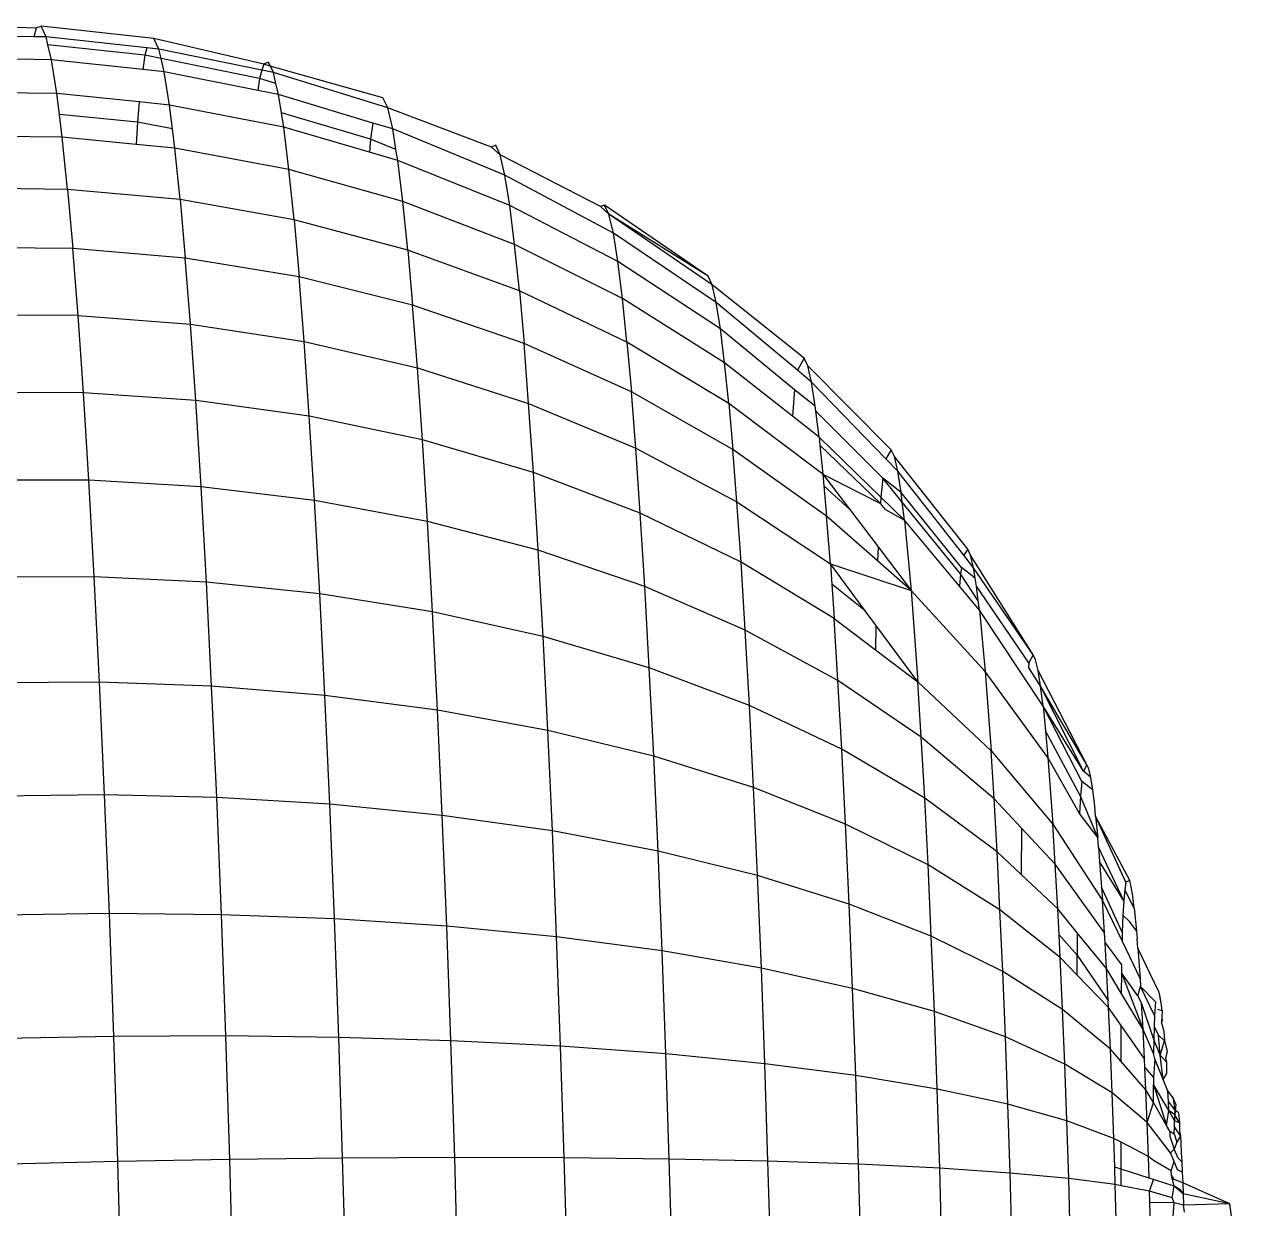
# Model space of a CAD drawing. Header units: millimetres. Extents: x 153 to 4750, y 92 to 3343.
# Drawn here: x 3676.73 to 3684.18, y 2018.12 to 2025.39 of the extents above; entities that cross this region are included whole.
import ezdxf

# ---------------------------------------------------------------- set-up
doc = ezdxf.new("R2010")
doc.units = ezdxf.units.MM

msp = doc.modelspace()

# ---------------------------------------------------------------- linework, layer by layer
for p, q in [((3676.7995, 2025.3622), (3676.1551, 2025.3859)), ((3676.7838, 2025.3095), (3676.1866, 2025.3197)), ((3676.7995, 2025.3622), (3676.7838, 2025.3095)), ((3676.8604, 2025.3082), (3676.7838, 2025.3095)), ((3676.8291, 2025.3741), (3676.7995, 2025.3622)), ((3676.8604, 2025.3082), (3676.8291, 2025.3741)), ((3677.5216, 2025.2984), (3676.8291, 2025.3741)), ((3676.8716, 2025.2601), (3676.8604, 2025.3082)), ((3677.4788, 2025.2413), (3676.8604, 2025.3082)), ((3677.4654, 2025.1963), (3676.8716, 2025.2601)), ((3676.8929, 2025.1685), (3676.8716, 2025.2601)), ((3677.4788, 2025.2413), (3677.4654, 2025.1963)), ((3677.5525, 2025.2333), (3677.4788, 2025.2413)), ((3677.5525, 2025.2333), (3677.5216, 2025.2984)), ((3678.1955, 2025.142), (3677.5216, 2025.2984)), ((3676.8929, 2025.1685), (3676.2192, 2025.1794)), ((3676.9259, 2024.9609), (3676.8929, 2025.1685)), ((3677.4528, 2025.1093), (3676.8929, 2025.1685)), ((3677.4654, 2025.1963), (3677.4528, 2025.1093)), ((3677.5658, 2025.1759), (3677.4654, 2025.1963)), ((3677.5658, 2025.1759), (3677.5525, 2025.2333)), ((3678.1842, 2025.1042), (3677.5525, 2025.2333)), ((3677.5846, 2025.0953), (3677.5658, 2025.1759)), ((3678.1691, 2025.0537), (3677.5658, 2025.1759)), ((3677.5846, 2025.0953), (3677.4528, 2025.1093)), ((3677.6173, 2024.8904), (3677.5846, 2025.0953)), ((3678.1585, 2024.9804), (3677.5846, 2025.0953)), ((3678.1842, 2025.1042), (3678.1691, 2025.0537)), ((3678.1955, 2025.142), (3678.1842, 2025.1042)), ((3678.2543, 2025.0899), (3678.1842, 2025.1042)), ((3678.224, 2025.1535), (3678.1955, 2025.142)), ((3678.2354, 2025.1296), (3678.1955, 2025.142)), ((3678.2543, 2025.0899), (3678.224, 2025.1535)), ((3678.2354, 2025.1296), (3678.224, 2025.1535)), ((3678.9264, 2024.9358), (3678.2354, 2025.1296)), ((3678.9557, 2024.8743), (3678.2543, 2025.0899)), ((3678.2698, 2025.023), (3678.2543, 2025.0899)), ((3678.1691, 2025.0537), (3678.1585, 2024.9804)), ((3678.2698, 2025.023), (3678.1691, 2025.0537)), ((3678.2856, 2024.955), (3678.2698, 2025.023)), ((3676.9259, 2024.9609), (3676.2524, 2024.971)), ((3676.9417, 2024.8335), (3676.9259, 2024.9609)), ((3677.4306, 2024.9095), (3676.9259, 2024.9609)), ((3678.2856, 2024.955), (3678.1585, 2024.9804)), ((3678.3036, 2024.8425), (3678.2856, 2024.955)), ((3678.8648, 2024.7804), (3678.2856, 2024.955)), ((3678.9557, 2024.8743), (3678.9264, 2024.9358)), ((3677.4306, 2024.9095), (3677.4197, 2024.7859)), ((3677.6173, 2024.8904), (3677.4306, 2024.9095)), ((3678.3176, 2024.7546), (3677.6173, 2024.8904)), ((3677.6353, 2024.7451), (3677.6173, 2024.8904)), ((3678.986, 2024.7439), (3678.9557, 2024.8743)), ((3679.5914, 2024.633), (3678.9557, 2024.8743)), ((3677.4197, 2024.7859), (3676.9417, 2024.8335)), ((3676.9591, 2024.6931), (3676.9417, 2024.8335)), ((3678.8503, 2024.6804), (3678.3036, 2024.8425)), ((3678.3176, 2024.7546), (3678.3036, 2024.8425)), ((3677.4197, 2024.7859), (3677.4118, 2024.6491)), ((3677.6353, 2024.7451), (3677.4197, 2024.7859)), ((3677.65, 2024.626), (3677.6353, 2024.7451)), ((3678.3496, 2024.4961), (3678.3176, 2024.7546)), ((3678.8433, 2024.6009), (3678.3176, 2024.7546)), ((3678.8648, 2024.7804), (3678.8503, 2024.6804)), ((3678.986, 2024.7439), (3678.8648, 2024.7804)), ((3679.6747, 2024.4603), (3678.986, 2024.7439)), ((3679.0062, 2024.6174), (3678.986, 2024.7439)), ((3676.9591, 2024.6931), (3676.2858, 2024.7021)), ((3676.992, 2024.3735), (3676.9591, 2024.6931)), ((3677.4118, 2024.6491), (3676.9591, 2024.6931)), ((3677.65, 2024.626), (3677.4118, 2024.6491)), ((3678.8503, 2024.6804), (3678.8433, 2024.6009)), ((3679.0062, 2024.6174), (3678.8503, 2024.6804)), ((3679.6178, 2024.6437), (3679.5914, 2024.633)), ((3679.6457, 2024.5849), (3679.6178, 2024.6437)), ((3677.6824, 2024.3104), (3677.65, 2024.626)), ((3678.3496, 2024.4961), (3677.65, 2024.626)), ((3679.0169, 2024.5501), (3678.8433, 2024.6009)), ((3679.0169, 2024.5501), (3679.0062, 2024.6174)), ((3679.6457, 2024.5849), (3679.5914, 2024.633)), ((3679.6747, 2024.4603), (3679.6457, 2024.5849)), ((3680.2616, 2024.2675), (3679.6457, 2024.5849)), ((3678.3813, 2024.1875), (3678.3496, 2024.4961)), ((3679.0479, 2024.3), (3678.3496, 2024.4961)), ((3679.0479, 2024.3), (3679.0169, 2024.5501)), ((3679.7042, 2024.2752), (3679.0169, 2024.5501)), ((3679.7042, 2024.2752), (3679.6747, 2024.4603)), ((3680.3401, 2024.1048), (3679.6747, 2024.4603)), ((3676.992, 2024.3735), (3676.3187, 2024.3811)), ((3677.6824, 2024.3104), (3676.992, 2024.3735)), ((3676.992, 2024.3735), (3677.0239, 2024.0111)), ((3678.3813, 2024.1875), (3677.6824, 2024.3104)), ((3677.6824, 2024.3104), (3677.714, 2023.9526)), ((3679.0785, 2024.0016), (3679.0479, 2024.3)), ((3679.7338, 2024.0363), (3679.0479, 2024.3)), ((3679.7338, 2024.0363), (3679.7042, 2024.2752)), ((3680.3678, 2023.9303), (3679.7042, 2024.2752)), ((3680.2864, 2024.2776), (3680.2616, 2024.2675)), ((3680.3128, 2024.2222), (3680.2616, 2024.2675)), ((3680.3128, 2024.2222), (3680.2864, 2024.2776)), ((3680.9208, 2023.8404), (3680.2864, 2024.2776)), ((3680.3401, 2024.1048), (3680.3128, 2024.2222)), ((3680.9452, 2023.789), (3680.3128, 2024.2222)), ((3680.9208, 2023.8404), (3680.3128, 2024.2222)), ((3679.0785, 2024.0016), (3678.3813, 2024.1875)), ((3678.3813, 2024.1875), (3678.4121, 2023.8377)), ((3680.3678, 2023.9303), (3680.3401, 2024.1048)), ((3680.9705, 2023.6801), (3680.3401, 2024.1048)), ((3677.0239, 2024.0111), (3676.3508, 2024.0173)), ((3677.0559, 2023.5993), (3677.0239, 2024.0111)), ((3677.714, 2023.9526), (3677.0239, 2024.0111)), ((3679.7631, 2023.7512), (3679.0785, 2024.0016)), ((3679.0785, 2024.0016), (3679.1084, 2023.6633)), ((3679.7631, 2023.7512), (3679.7338, 2024.0363)), ((3680.3958, 2023.7052), (3679.7338, 2024.0363)), ((3677.7456, 2023.5461), (3677.714, 2023.9526)), ((3678.4121, 2023.8377), (3677.714, 2023.9526)), ((3680.3958, 2023.7052), (3680.3678, 2023.9303)), ((3680.9963, 2023.5183), (3680.3678, 2023.9303)), ((3678.443, 2023.4402), (3678.4121, 2023.8377)), ((3679.1084, 2023.6633), (3678.4121, 2023.8377)), ((3680.9452, 2023.789), (3680.9208, 2023.8404)), ((3680.4234, 2023.4366), (3679.7631, 2023.7512)), ((3679.7631, 2023.7512), (3679.7916, 2023.428)), ((3680.9705, 2023.6801), (3680.9452, 2023.789)), ((3681.5097, 2023.3374), (3680.9452, 2023.789)), ((3680.4234, 2023.4366), (3680.3958, 2023.7052)), ((3681.0222, 2023.3095), (3680.3958, 2023.7052)), ((3680.9963, 2023.5183), (3680.9705, 2023.6801)), ((3681.4693, 2023.264), (3680.9705, 2023.6801)), ((3677.0559, 2023.5993), (3676.3829, 2023.6039)), ((3677.0888, 2023.1254), (3677.0559, 2023.5993)), ((3677.0559, 2023.5993), (3677.7456, 2023.5461)), ((3679.1382, 2023.2789), (3679.1084, 2023.6633)), ((3679.7916, 2023.428), (3679.1084, 2023.6633)), ((3677.7456, 2023.5461), (3678.443, 2023.4402)), ((3677.7779, 2023.0782), (3677.7456, 2023.5461)), ((3681.0222, 2023.3095), (3680.9963, 2023.5183)), ((3681.4518, 2023.1432), (3680.9963, 2023.5183)), ((3678.443, 2023.4402), (3679.1382, 2023.2789)), ((3678.4747, 2022.9828), (3678.443, 2023.4402)), ((3679.8201, 2023.0608), (3679.7916, 2023.428)), ((3680.4502, 2023.1321), (3679.7916, 2023.428)), ((3681.0477, 2023.0604), (3680.4234, 2023.4366)), ((3680.4234, 2023.4366), (3680.4502, 2023.1321)), ((3681.0477, 2023.0604), (3681.0222, 2023.3095)), ((3681.4377, 2022.983), (3681.0222, 2023.3095)), ((3681.5097, 2023.3374), (3681.4693, 2023.264)), ((3681.5319, 2023.2906), (3681.5097, 2023.3374)), ((3679.1382, 2023.2789), (3679.8201, 2023.0608)), ((3679.1689, 2022.8365), (3679.1382, 2023.2789)), ((3681.555, 2023.1914), (3681.4693, 2023.264)), ((3681.555, 2023.1914), (3681.5319, 2023.2906)), ((3682.0435, 2022.7762), (3681.5319, 2023.2906)), ((3681.5785, 2023.044), (3681.555, 2023.1914)), ((3682.0107, 2022.7215), (3681.555, 2023.1914)), ((3677.0888, 2023.1254), (3676.4159, 2023.128)), ((3677.122, 2022.5903), (3677.0888, 2023.1254)), ((3677.7779, 2023.0782), (3677.0888, 2023.1254)), ((3677.8107, 2022.5499), (3677.7779, 2023.0782)), ((3678.4747, 2022.9828), (3677.7779, 2023.0782)), ((3680.4771, 2022.786), (3680.4502, 2023.1321)), ((3681.0727, 2022.7778), (3680.4502, 2023.1321)), ((3681.4518, 2023.1432), (3681.4377, 2022.983)), ((3681.5785, 2023.044), (3681.4518, 2023.1432)), ((3679.8201, 2023.0608), (3680.4771, 2022.786)), ((3679.8494, 2022.6381), (3679.8201, 2023.0608)), ((3681.6254, 2022.627), (3681.0477, 2023.0604)), ((3681.0477, 2023.0604), (3681.0727, 2022.7778)), ((3681.5824, 2023.0126), (3681.5785, 2023.044)), ((3681.6021, 2022.8539), (3681.5824, 2023.0126)), ((3681.9919, 2022.6031), (3681.5824, 2023.0126)), ((3678.5067, 2022.4663), (3678.4747, 2022.9828)), ((3679.1689, 2022.8365), (3678.4747, 2022.9828)), ((3681.6021, 2022.8539), (3681.4377, 2022.983)), ((3681.9815, 2022.4854), (3681.6021, 2022.8539)), ((3681.6021, 2022.8539), (3681.6071, 2022.8047)), ((3679.1998, 2022.337), (3679.1689, 2022.8365)), ((3679.8494, 2022.6381), (3679.1689, 2022.8365)), ((3680.4771, 2022.786), (3681.0976, 2022.4569)), ((3680.5047, 2022.3878), (3680.4771, 2022.786)), ((3681.0976, 2022.4569), (3681.0727, 2022.7778)), ((3681.6481, 2022.3697), (3681.0727, 2022.7778)), ((3681.9782, 2022.4477), (3681.6071, 2022.8047)), ((3681.6071, 2022.8047), (3681.6254, 2022.627)), ((3682.0435, 2022.7762), (3682.0107, 2022.7215)), ((3682.0633, 2022.7345), (3682.0435, 2022.7762)), ((3682.0839, 2022.6461), (3682.0107, 2022.7215)), ((3682.0839, 2022.6461), (3682.0633, 2022.7345)), ((3682.5141, 2022.1662), (3682.0633, 2022.7345)), ((3679.879, 2022.1609), (3679.8494, 2022.6381)), ((3680.5047, 2022.3878), (3679.8494, 2022.6381)), ((3681.6254, 2022.627), (3681.9782, 2022.4477)), ((3681.6254, 2022.627), (3681.6318, 2022.5546)), ((3681.6254, 2022.627), (3681.7906, 2022.4092)), ((3682.1048, 2022.5147), (3682.0839, 2022.6461)), ((3682.4889, 2022.13), (3682.0839, 2022.6461)), ((3677.122, 2022.5903), (3676.4492, 2022.5908)), ((3677.1551, 2021.9972), (3677.122, 2022.5903)), ((3677.8107, 2022.5499), (3677.122, 2022.5903)), ((3681.7906, 2022.4092), (3681.6318, 2022.5546)), ((3681.6318, 2022.5546), (3681.6481, 2022.3697)), ((3681.9919, 2022.6031), (3681.9815, 2022.4854)), ((3682.1048, 2022.5147), (3681.9919, 2022.6031)), ((3682.1122, 2022.4551), (3681.9919, 2022.6031)), ((3677.8434, 2021.9643), (3677.8107, 2022.5499)), ((3678.5067, 2022.4663), (3677.8107, 2022.5499)), ((3681.9815, 2022.4854), (3681.9782, 2022.4477)), ((3682.1258, 2022.3452), (3681.9815, 2022.4854)), ((3682.1122, 2022.4551), (3682.1048, 2022.5147)), ((3682.4748, 2022.0543), (3682.1048, 2022.5147)), ((3678.5387, 2021.8937), (3678.5067, 2022.4663)), ((3679.1998, 2022.337), (3678.5067, 2022.4663)), ((3681.0976, 2022.4569), (3681.6708, 2022.0773)), ((3681.1232, 2022.0875), (3681.0976, 2022.4569)), ((3681.7906, 2022.4092), (3681.964, 2022.1808)), ((3682.0094, 2022.4107), (3681.9782, 2022.4477)), ((3682.0094, 2022.4107), (3682.1258, 2022.3452)), ((3682.1258, 2022.3452), (3682.1122, 2022.4551)), ((3682.4693, 2022.0159), (3682.1122, 2022.4551)), ((3679.2308, 2021.7833), (3679.1998, 2022.337)), ((3679.879, 2022.1609), (3679.1998, 2022.337)), ((3680.5325, 2021.9381), (3680.5047, 2022.3878)), ((3681.1232, 2022.0875), (3680.5047, 2022.3878)), ((3681.6708, 2022.0773), (3681.6481, 2022.3697)), ((3681.9607, 2022.0949), (3681.6481, 2022.3697)), ((3682.1258, 2022.3452), (3682.1668, 2021.9136)), ((3682.4626, 2021.94), (3682.1258, 2022.3452)), ((3681.964, 2022.1808), (3681.9607, 2022.0949)), ((3681.964, 2022.1808), (3682.1668, 2021.9136)), ((3679.9085, 2021.6318), (3679.879, 2022.1609)), ((3680.5325, 2021.9381), (3679.879, 2022.1609)), ((3682.5141, 2022.1662), (3682.4889, 2022.13)), ((3682.5491, 2022.0532), (3682.4889, 2022.13)), ((3682.5313, 2022.13), (3682.5141, 2022.1662)), ((3682.5491, 2022.0532), (3682.5313, 2022.13)), ((3682.9155, 2021.5181), (3682.5313, 2022.13)), ((3681.149, 2021.6704), (3681.1232, 2022.0875)), ((3681.6941, 2021.7408), (3681.1232, 2022.0875)), ((3681.6708, 2022.0773), (3682.1668, 2021.9136)), ((3681.6708, 2022.0773), (3681.6794, 2021.9526)), ((3681.8845, 2021.7892), (3681.6708, 2022.0773)), ((3682.1668, 2021.9136), (3681.9607, 2022.0949)), ((3682.4748, 2022.0543), (3682.4693, 2022.0159)), ((3682.5594, 2021.989), (3682.4748, 2022.0543)), ((3682.5594, 2021.989), (3682.5491, 2022.0532)), ((3682.9155, 2021.5181), (3682.5491, 2022.0532)), ((3677.1551, 2021.9972), (3676.4824, 2021.9953)), ((3677.1875, 2021.3512), (3677.1551, 2021.9972)), ((3677.8434, 2021.9643), (3677.1551, 2021.9972)), ((3677.8755, 2021.3265), (3677.8434, 2021.9643)), ((3678.5387, 2021.8937), (3677.8434, 2021.9643)), ((3682.4693, 2022.0159), (3682.4626, 2021.94)), ((3682.5784, 2021.8492), (3682.4693, 2022.0159)), ((3682.5673, 2021.9392), (3682.5594, 2021.989)), ((3678.57, 2021.2701), (3678.5387, 2021.8937)), ((3679.2308, 2021.7833), (3678.5387, 2021.8937)), ((3680.5604, 2021.4396), (3680.5325, 2021.9381)), ((3681.149, 2021.6704), (3680.5325, 2021.9381)), ((3681.8845, 2021.7892), (3681.6794, 2021.9526)), ((3681.6794, 2021.9526), (3681.6941, 2021.7408)), ((3682.6212, 2021.4173), (3682.1668, 2021.9136)), ((3682.1668, 2021.9136), (3682.2078, 2021.3531)), ((3682.5855, 2021.792), (3682.4626, 2021.94)), ((3682.5784, 2021.8492), (3682.5673, 2021.9392)), ((3682.8892, 2021.4704), (3682.5673, 2021.9392)), ((3682.5855, 2021.792), (3682.5784, 2021.8492)), ((3679.2611, 2021.1802), (3679.2308, 2021.7833)), ((3679.9085, 2021.6318), (3679.2308, 2021.7833)), ((3681.7176, 2021.361), (3681.6941, 2021.7408)), ((3681.6941, 2021.7408), (3681.9471, 2021.5499)), ((3681.9496, 2021.7014), (3681.8845, 2021.7892)), ((3682.9755, 2021.2041), (3682.5855, 2021.792)), ((3682.5855, 2021.792), (3682.6212, 2021.4173)), ((3681.1748, 2021.208), (3681.149, 2021.6704)), ((3681.7176, 2021.361), (3681.149, 2021.6704)), ((3681.9496, 2021.7014), (3681.9471, 2021.5499)), ((3682.2078, 2021.3531), (3681.9496, 2021.7014)), ((3679.9375, 2021.0557), (3679.9085, 2021.6318)), ((3680.5604, 2021.4396), (3679.9085, 2021.6318)), ((3681.9471, 2021.5499), (3682.2078, 2021.3531)), ((3682.9155, 2021.5181), (3682.8892, 2021.4704)), ((3682.93, 2021.4877), (3682.9155, 2021.5181)), ((3680.5877, 2020.8967), (3680.5604, 2021.4396)), ((3681.1748, 2021.208), (3680.5604, 2021.4396)), ((3682.8892, 2021.4704), (3682.8854, 2021.444)), ((3682.9602, 2021.3276), (3682.8854, 2021.444)), ((3682.9449, 2021.4233), (3682.93, 2021.4877)), ((3681.7411, 2020.9399), (3681.7176, 2021.361)), ((3682.2288, 2021.0145), (3681.7176, 2021.361)), ((3683.0054, 2020.8895), (3682.6212, 2021.4173)), ((3682.6212, 2021.4173), (3682.6567, 2020.9307)), ((3682.9602, 2021.3276), (3682.9449, 2021.4233)), ((3683.2443, 2020.8434), (3682.9449, 2021.4233)), ((3677.1875, 2021.3512), (3676.5151, 2021.3466)), ((3677.2188, 2020.6597), (3677.1875, 2021.3512)), ((3677.8755, 2021.3265), (3677.1875, 2021.3512)), ((3677.9064, 2020.6438), (3677.8755, 2021.3265)), ((3678.57, 2021.2701), (3677.8755, 2021.3265)), ((3682.2078, 2021.3531), (3682.6567, 2020.9307)), ((3682.2288, 2021.0145), (3682.2078, 2021.3531)), ((3682.9755, 2021.2041), (3682.9602, 2021.3276)), ((3683.2233, 2020.8052), (3682.9602, 2021.3276)), ((3683.2443, 2020.8434), (3682.9602, 2021.3276)), ((3678.6003, 2020.6026), (3678.57, 2021.2701)), ((3679.2611, 2021.1802), (3678.57, 2021.2701)), ((3679.2903, 2020.5346), (3679.2611, 2021.1802)), ((3679.9375, 2021.0557), (3679.2611, 2021.1802)), ((3681.2002, 2020.7045), (3681.1748, 2021.208)), ((3681.7411, 2020.9399), (3681.1748, 2021.208)), ((3683.2141, 2020.7423), (3682.9755, 2021.2041)), ((3682.9755, 2021.2041), (3682.9899, 2021.0526)), ((3683.2233, 2020.8052), (3682.9755, 2021.2041)), ((3679.9654, 2020.4389), (3679.9375, 2021.0557)), ((3680.5877, 2020.8967), (3679.9375, 2021.0557)), ((3682.2498, 2020.6391), (3682.2288, 2021.0145)), ((3682.675, 2020.6367), (3682.2288, 2021.0145)), ((3683.2062, 2020.6515), (3682.9899, 2021.0526)), ((3682.9899, 2021.0526), (3683.0054, 2020.8895)), ((3681.7642, 2020.4812), (3681.7411, 2020.9399)), ((3682.2498, 2020.6391), (3681.7411, 2020.9399)), ((3682.6567, 2020.9307), (3683.0352, 2020.4811)), ((3682.675, 2020.6367), (3682.6567, 2020.9307)), ((3680.614, 2020.3156), (3680.5877, 2020.8967)), ((3681.2002, 2020.7045), (3680.5877, 2020.8967)), ((3683.0054, 2020.8895), (3683.0352, 2020.4811)), ((3683.2, 2020.5453), (3683.0054, 2020.8895)), ((3683.2443, 2020.8434), (3683.2233, 2020.8052)), ((3683.2558, 2020.819), (3683.2443, 2020.8434)), ((3683.2679, 2020.7674), (3683.2233, 2020.8052)), ((3683.2679, 2020.7674), (3683.2558, 2020.819)), ((3683.2801, 2020.6907), (3683.2679, 2020.7674)), ((3681.2245, 2020.1654), (3681.2002, 2020.7045)), ((3681.7642, 2020.4812), (3681.2002, 2020.7045)), ((3683.2141, 2020.7423), (3683.2062, 2020.6515)), ((3683.2801, 2020.6907), (3683.2141, 2020.7423)), ((3683.2924, 2020.5917), (3683.2801, 2020.6907)), ((3677.2188, 2020.6597), (3676.5465, 2020.6523)), ((3677.2484, 2019.9319), (3677.2188, 2020.6597)), ((3677.9064, 2020.6438), (3677.2188, 2020.6597)), ((3677.9356, 2019.9253), (3677.9064, 2020.6438)), ((3678.6003, 2020.6026), (3677.9064, 2020.6438)), ((3682.2703, 2020.2303), (3682.2498, 2020.6391)), ((3682.6932, 2020.3108), (3682.2498, 2020.6391)), ((3682.6932, 2020.3108), (3682.675, 2020.6367)), ((3682.8434, 2020.4563), (3682.675, 2020.6367)), ((3683.2062, 2020.6515), (3683.2, 2020.5453)), ((3683.3107, 2020.398), (3683.2062, 2020.6515)), ((3678.6288, 2019.9001), (3678.6003, 2020.6026)), ((3679.2903, 2020.5346), (3678.6003, 2020.6026)), ((3683.3107, 2020.398), (3683.2, 2020.5453)), ((3683.2983, 2020.5294), (3683.2924, 2020.5917)), ((3679.3179, 2019.8552), (3679.2903, 2020.5346)), ((3679.9654, 2020.4389), (3679.2903, 2020.5346)), ((3681.7864, 2019.9902), (3681.7642, 2020.4812)), ((3682.2703, 2020.2303), (3681.7642, 2020.4812)), ((3683.0352, 2020.4811), (3683.3402, 2020.0123)), ((3683.0506, 2020.2344), (3683.0352, 2020.4811)), ((3683.4835, 2020.125), (3683.2983, 2020.5294)), ((3683.2983, 2020.5294), (3683.3107, 2020.398)), ((3683.5079, 2020.1354), (3683.2983, 2020.5294)), ((3679.9918, 2019.7898), (3679.9654, 2020.4389)), ((3680.614, 2020.3156), (3679.9654, 2020.4389)), ((3682.8434, 2020.4563), (3682.8418, 2020.1712)), ((3683.0506, 2020.2344), (3682.8434, 2020.4563)), ((3683.3163, 2020.3396), (3683.3107, 2020.398)), ((3683.4708, 2020.0102), (3683.3163, 2020.3396)), ((3683.3163, 2020.3396), (3683.3227, 2020.2516)), ((3680.6389, 2019.704), (3680.614, 2020.3156)), ((3681.2245, 2020.1654), (3680.614, 2020.3156)), ((3682.711, 2019.9559), (3682.6932, 2020.3108)), ((3682.8418, 2020.1712), (3682.6932, 2020.3108)), ((3683.3227, 2020.2516), (3683.3343, 2020.0931)), ((3683.4708, 2020.0102), (3683.3227, 2020.2516)), ((3682.2902, 2019.7927), (3682.2703, 2020.2303)), ((3682.711, 2019.9559), (3682.2703, 2020.2303)), ((3683.0658, 2019.9608), (3682.8418, 2020.1712)), ((3683.0658, 2019.9608), (3683.0506, 2020.2344)), ((3683.3525, 2019.8145), (3683.0506, 2020.2344)), ((3681.2476, 2019.5981), (3681.2245, 2020.1654)), ((3681.7864, 2019.9902), (3681.2245, 2020.1654)), ((3683.4835, 2020.125), (3683.4767, 2020.078)), ((3683.5079, 2020.1354), (3683.4835, 2020.125)), ((3683.5169, 2020.0968), (3683.5079, 2020.1354)), ((3683.5261, 2020.0395), (3683.5169, 2020.0968)), ((3683.4616, 2019.8188), (3683.3343, 2020.0931)), ((3683.3343, 2020.0931), (3683.3402, 2020.0123)), ((3683.4767, 2020.078), (3683.4708, 2020.0102)), ((3683.5352, 2019.9655), (3683.4767, 2020.078)), ((3683.5352, 2019.9655), (3683.5261, 2020.0395)), ((3681.8075, 2019.4736), (3681.7864, 2019.9902)), ((3682.2902, 2019.7927), (3681.7864, 2019.9902)), ((3682.7282, 2019.5759), (3682.711, 2019.9559)), ((3683.0808, 2019.6629), (3682.711, 2019.9559)), ((3683.0738, 2019.8022), (3683.0658, 2019.9608)), ((3683.1855, 2019.8145), (3683.0658, 2019.9608)), ((3683.3525, 2019.8145), (3683.3402, 2020.0123)), ((3683.3402, 2020.0123), (3683.4601, 2019.7629)), ((3683.4708, 2020.0102), (3683.4657, 2019.9231)), ((3683.5352, 2019.9655), (3683.5485, 2019.8257)), ((3677.2484, 2019.9319), (3676.5762, 2019.9216)), ((3677.2757, 2019.1787), (3677.2484, 2019.9319)), ((3677.9356, 2019.9253), (3677.2484, 2019.9319)), ((3677.9626, 2019.1816), (3677.9356, 2019.9253)), ((3678.6288, 2019.9001), (3677.9356, 2019.9253)), ((3678.6552, 2019.173), (3678.6288, 2019.9001)), ((3679.3179, 2019.8552), (3678.6288, 2019.9001)), ((3683.4657, 2019.9231), (3683.4616, 2019.8188)), ((3683.5088, 2019.8823), (3683.4657, 2019.9231)), ((3683.5485, 2019.8257), (3683.5088, 2019.8823)), ((3679.3435, 2019.152), (3679.3179, 2019.8552)), ((3679.9918, 2019.7898), (3679.3179, 2019.8552)), ((3683.0738, 2019.8022), (3683.1847, 2019.6776)), ((3683.0808, 2019.6629), (3683.0738, 2019.8022)), ((3683.1855, 2019.8145), (3683.1847, 2019.6776)), ((3683.3647, 2019.5953), (3683.1855, 2019.8145)), ((3683.356, 2019.7523), (3683.3525, 2019.8145)), ((3683.4616, 2019.8188), (3683.4601, 2019.7629)), ((3683.5485, 2019.8257), (3683.5531, 2019.777)), ((3680.0162, 2019.1181), (3679.9918, 2019.7898)), ((3680.6389, 2019.704), (3679.9918, 2019.7898)), ((3682.3089, 2019.3321), (3682.2902, 2019.7927)), ((3682.7282, 2019.5759), (3682.2902, 2019.7927)), ((3683.3647, 2019.5953), (3683.356, 2019.7523)), ((3683.356, 2019.7523), (3683.4571, 2019.6169)), ((3683.4601, 2019.7629), (3683.571, 2019.5323)), ((3683.5573, 2019.7192), (3683.5531, 2019.777)), ((3680.6618, 2019.071), (3680.6389, 2019.704)), ((3681.2476, 2019.5981), (3680.6389, 2019.704)), ((3683.0952, 2019.344), (3683.0808, 2019.6629)), ((3683.1847, 2019.5554), (3683.0808, 2019.6629)), ((3683.1847, 2019.6776), (3683.3746, 2019.3995)), ((3683.1847, 2019.5554), (3683.1847, 2019.6776)), ((3683.6873, 2019.4478), (3683.5573, 2019.7192)), ((3683.5573, 2019.7192), (3683.571, 2019.5323)), ((3681.269, 2019.011), (3681.2476, 2019.5981)), ((3681.8075, 2019.4736), (3681.2476, 2019.5981)), ((3682.7445, 2019.1761), (3682.7282, 2019.5759)), ((3683.0952, 2019.344), (3682.7282, 2019.5759)), ((3683.3746, 2019.3995), (3683.3647, 2019.5953)), ((3683.4557, 2019.4436), (3683.3647, 2019.5953)), ((3683.4571, 2019.6169), (3683.4564, 2019.5689)), ((3683.3767, 2019.3566), (3683.1847, 2019.5554)), ((3683.4564, 2019.5689), (3683.4557, 2019.4436)), ((3683.4564, 2019.5689), (3683.5893, 2019.2206)), ((3683.5574, 2019.4275), (3683.4564, 2019.5689)), ((3683.571, 2019.5323), (3683.574, 2019.4847)), ((3681.8269, 2018.9388), (3681.8075, 2019.4736)), ((3682.3089, 2019.3321), (3681.8075, 2019.4736)), ((3683.5893, 2019.2206), (3683.4557, 2019.4436)), ((3683.5574, 2019.4275), (3683.574, 2019.4847)), ((3683.5802, 2019.3845), (3683.5574, 2019.4275)), ((3683.6594, 2019.3074), (3683.574, 2019.4847)), ((3683.665, 2019.3909), (3683.574, 2019.4847)), ((3683.6933, 2019.4223), (3683.6873, 2019.4478)), ((3683.6993, 2019.3844), (3683.6873, 2019.4478)), ((3683.3767, 2019.3566), (3683.3746, 2019.3995)), ((3683.3883, 2019.101), (3683.3767, 2019.3566)), ((3683.4547, 2019.2459), (3683.3767, 2019.3566)), ((3683.5893, 2019.2206), (3683.5802, 2019.3845)), ((3683.6547, 2019.1598), (3683.5802, 2019.3845)), ((3683.6627, 2019.365), (3683.6594, 2019.3074)), ((3683.665, 2019.3909), (3683.6627, 2019.365)), ((3683.6993, 2019.3844), (3683.6933, 2019.4223)), ((3683.7053, 2019.3354), (3683.6993, 2019.3844)), ((3682.3262, 2018.8554), (3682.3089, 2019.3321)), ((3682.7445, 2019.1761), (3682.3089, 2019.3321)), ((3683.1089, 2019.0084), (3683.0952, 2019.344)), ((3683.3883, 2019.101), (3683.0952, 2019.344)), ((3683.6594, 2019.3074), (3683.6567, 2019.2385)), ((3683.7053, 2019.3354), (3683.6788, 2019.3432)), ((3683.7053, 2019.3354), (3683.7023, 2019.2622)), ((3683.7023, 2019.2622), (3683.7099, 2019.2873)), ((3683.4547, 2019.0251), (3683.4547, 2019.2459)), ((3683.5983, 2019.0422), (3683.4547, 2019.2459)), ((3683.5983, 2019.0422), (3683.5893, 2019.2206)), ((3683.6532, 2019.0732), (3683.5893, 2019.2206)), ((3683.6567, 2019.2385), (3683.6547, 2019.1598)), ((3683.6567, 2019.2385), (3683.6838, 2019.1874)), ((3683.7023, 2019.2622), (3683.7172, 2019.2108)), ((3683.7172, 2019.2108), (3683.7215, 2019.1519)), ((3677.2757, 2019.1787), (3676.6037, 2019.1653)), ((3677.9626, 2019.1816), (3677.2757, 2019.1787)), ((3677.3004, 2018.412), (3677.2757, 2019.1787)), ((3677.9869, 2018.4246), (3677.9626, 2019.1816)), ((3678.6552, 2019.173), (3677.9626, 2019.1816)), ((3678.679, 2018.4329), (3678.6552, 2019.173)), ((3679.3435, 2019.152), (3678.6552, 2019.173)), ((3679.3665, 2018.4362), (3679.3435, 2019.152)), ((3680.0162, 2019.1181), (3679.3435, 2019.152)), ((3682.7595, 2018.7623), (3682.7445, 2019.1761)), ((3683.1089, 2019.0084), (3682.7445, 2019.1761)), ((3683.6547, 2019.1598), (3683.6532, 2019.0732)), ((3683.6947, 2019.0645), (3683.6547, 2019.1598)), ((3683.6838, 2019.1874), (3683.7215, 2019.1519)), ((3683.6947, 2019.0645), (3683.6838, 2019.1874)), ((3683.6947, 2019.0645), (3683.7215, 2019.1519)), ((3683.7215, 2019.1519), (3683.7378, 2019.0887)), ((3680.0382, 2018.4342), (3680.0162, 2019.1181)), ((3680.6618, 2019.071), (3680.0162, 2019.1181)), ((3680.6826, 2018.4266), (3680.6618, 2019.071)), ((3681.269, 2019.011), (3680.6618, 2019.071)), ((3683.3992, 2018.832), (3683.3883, 2019.101)), ((3683.4547, 2019.0251), (3683.3883, 2019.101)), ((3683.6615, 2019.0411), (3683.6532, 2019.0732)), ((3683.7345, 2019.0195), (3683.6947, 2019.0645)), ((3683.7128, 2018.9136), (3683.6947, 2019.0645)), ((3683.7378, 2019.0887), (3683.7291, 2019.049)), ((3681.2882, 2018.4133), (3681.269, 2019.011)), ((3681.8269, 2018.9388), (3681.269, 2019.011)), ((3683.1215, 2018.661), (3683.1089, 2019.0084)), ((3683.3992, 2018.832), (3683.1089, 2019.0084)), ((3683.6069, 2018.8511), (3683.4547, 2019.0251)), ((3683.6008, 2018.9872), (3683.5983, 2019.0422)), ((3683.6069, 2018.8511), (3683.6008, 2018.9872)), ((3683.6008, 2018.9872), (3683.6524, 2018.9268)), ((3683.6615, 2019.0411), (3683.6524, 2018.9268)), ((3683.7128, 2018.9136), (3683.6615, 2019.0411)), ((3683.7345, 2019.0195), (3683.7291, 2019.049)), ((3683.7351, 2018.9513), (3683.7345, 2019.0195)), ((3681.8444, 2018.3944), (3681.8269, 2018.9388)), ((3682.3262, 2018.8554), (3681.8269, 2018.9388)), ((3683.6524, 2018.9268), (3683.6521, 2018.8836)), ((3683.7128, 2018.9136), (3683.7351, 2018.9513)), ((3683.7412, 2018.8429), (3683.7128, 2018.9136)), ((3682.3418, 2018.3702), (3682.3262, 2018.8554)), ((3682.7595, 2018.7623), (3682.3262, 2018.8554)), ((3683.4094, 2018.5536), (3683.3992, 2018.832)), ((3683.6151, 2018.6501), (3683.3992, 2018.832)), ((3683.6151, 2018.6501), (3683.6069, 2018.8511)), ((3683.6521, 2018.7728), (3683.6069, 2018.8511)), ((3683.7471, 2018.7249), (3683.6521, 2018.8836)), ((3683.6521, 2018.8836), (3683.733, 2018.6328)), ((3683.6521, 2018.7728), (3683.6521, 2018.8836)), ((3683.7443, 2018.7799), (3683.7412, 2018.8429)), ((3683.7412, 2018.8429), (3683.776, 2018.7955)), ((3682.773, 2018.341), (3682.7595, 2018.7623)), ((3683.1215, 2018.661), (3682.7595, 2018.7623)), ((3683.6151, 2018.6501), (3683.6521, 2018.7728)), ((3683.733, 2018.6328), (3683.6521, 2018.7728)), ((3683.7471, 2018.7249), (3683.7443, 2018.7799)), ((3683.7851, 2018.7255), (3683.7443, 2018.7799)), ((3683.7851, 2018.7255), (3683.776, 2018.7955)), ((3683.7892, 2018.763), (3683.776, 2018.7955)), ((3683.7892, 2018.763), (3683.7834, 2018.6971)), ((3683.733, 2018.6328), (3683.7471, 2018.7249)), ((3683.7821, 2018.663), (3683.7471, 2018.7249)), ((3683.7834, 2018.6971), (3683.7471, 2018.7249)), ((3683.7851, 2018.7255), (3683.7821, 2018.663)), ((3683.7821, 2018.663), (3683.7834, 2018.6971)), ((3683.7834, 2018.6971), (3683.7851, 2018.7255)), ((3683.812, 2018.6494), (3683.7834, 2018.6971)), ((3683.8061, 2018.7109), (3683.7851, 2018.7255)), ((3683.8061, 2018.7109), (3683.812, 2018.6494)), ((3683.1329, 2018.3075), (3683.1215, 2018.661)), ((3683.4094, 2018.5536), (3683.1215, 2018.661)), ((3683.6227, 2018.442), (3683.6151, 2018.6501)), ((3683.7582, 2018.4656), (3683.6151, 2018.6501)), ((3683.7528, 2018.5986), (3683.733, 2018.6328)), ((3683.7804, 2018.5814), (3683.7811, 2018.6242)), ((3683.7811, 2018.6242), (3683.7821, 2018.663)), ((3683.8178, 2018.5695), (3683.7811, 2018.6242)), ((3683.7821, 2018.663), (3683.812, 2018.6494)), ((3683.812, 2018.6494), (3683.8129, 2018.5959)), ((3683.4151, 2018.3763), (3683.4094, 2018.5536)), ((3683.4547, 2018.5299), (3683.4094, 2018.5536)), ((3683.4547, 2018.3637), (3683.4547, 2018.5299)), ((3683.6227, 2018.442), (3683.4547, 2018.5299)), ((3683.7528, 2018.5986), (3683.7804, 2018.5814)), ((3683.7528, 2018.5986), (3683.7541, 2018.5675)), ((3683.7541, 2018.5675), (3683.7798, 2018.4878)), ((3683.7963, 2018.5299), (3683.7798, 2018.4878)), ((3683.7804, 2018.5814), (3683.7963, 2018.5299)), ((3683.8178, 2018.5695), (3683.7963, 2018.5299)), ((3683.8129, 2018.5959), (3683.8178, 2018.5695)), ((3683.8178, 2018.5695), (3683.8208, 2018.5212)), ((3683.7798, 2018.4878), (3683.7582, 2018.4656)), ((3683.7798, 2018.4118), (3683.7582, 2018.4656)), ((3683.8035, 2018.4325), (3683.7798, 2018.4878)), ((3683.8208, 2018.5212), (3683.8238, 2018.4677)), ((3683.8238, 2018.4677), (3683.8267, 2018.4094)), ((3677.3004, 2018.412), (3676.6284, 2018.3955)), ((3677.9869, 2018.4246), (3677.3004, 2018.412)), ((3677.322, 2017.644), (3677.3004, 2018.412)), ((3678.679, 2018.4329), (3677.9869, 2018.4246)), ((3678.0083, 2017.6664), (3677.9869, 2018.4246)), ((3679.3665, 2018.4362), (3678.679, 2018.4329)), ((3678.6998, 2017.6915), (3678.679, 2018.4329)), ((3679.3867, 2017.7192), (3679.3665, 2018.4362)), ((3680.0382, 2018.4342), (3679.3665, 2018.4362)), ((3680.0574, 2017.7492), (3680.0382, 2018.4342)), ((3680.6826, 2018.4266), (3680.0382, 2018.4342)), ((3680.7007, 2017.7812), (3680.6826, 2018.4266)), ((3681.2882, 2018.4133), (3680.6826, 2018.4266)), ((3681.305, 2017.8147), (3681.2882, 2018.4133)), ((3681.8444, 2018.3944), (3681.2882, 2018.4133)), ((3681.8597, 2017.8492), (3681.8444, 2018.3944)), ((3682.3418, 2018.3702), (3681.8444, 2018.3944)), ((3683.6269, 2018.3092), (3683.6227, 2018.442)), ((3683.6521, 2018.418), (3683.6227, 2018.442)), ((3683.7622, 2018.355), (3683.6521, 2018.418)), ((3683.7622, 2018.355), (3683.7798, 2018.4118)), ((3683.8002, 2018.361), (3683.7798, 2018.4118)), ((3683.8267, 2018.4094), (3683.8035, 2018.4325)), ((3683.8267, 2018.4094), (3683.8295, 2018.347)), ((3682.3555, 2017.8841), (3682.3418, 2018.3702)), ((3682.773, 2018.341), (3682.3418, 2018.3702)), ((3682.7849, 2017.919), (3682.773, 2018.341)), ((3683.1329, 2018.3075), (3682.773, 2018.341)), ((3683.1428, 2017.9533), (3683.1329, 2018.3075)), ((3683.4185, 2018.2702), (3683.1329, 2018.3075)), ((3683.4185, 2018.2702), (3683.4151, 2018.3763)), ((3683.4547, 2018.3637), (3683.4151, 2018.3763)), ((3683.4547, 2018.2633), (3683.4547, 2018.3637)), ((3683.6269, 2018.3092), (3683.4547, 2018.3637)), ((3683.6521, 2018.3012), (3683.6269, 2018.3092)), ((3683.7632, 2018.328), (3683.7622, 2018.355)), ((3683.7798, 2018.2608), (3683.7632, 2018.328)), ((3683.7798, 2018.3013), (3683.7632, 2018.328)), ((3683.8295, 2018.347), (3683.8002, 2018.361)), ((3683.8295, 2018.347), (3683.8322, 2018.2814)), ((3683.4264, 2017.9864), (3683.4185, 2018.2702)), ((3683.4547, 2018.2633), (3683.4185, 2018.2702)), ((3683.6295, 2018.2301), (3683.4547, 2018.2633)), ((3683.6295, 2018.2301), (3683.6521, 2018.3012)), ((3683.7798, 2018.2608), (3683.6521, 2018.3012)), ((3683.7677, 2018.1879), (3683.7798, 2018.2608)), ((3683.8322, 2018.2814), (3683.7798, 2018.3013)), ((3683.8347, 2018.2134), (3683.7798, 2018.2608)), ((3683.8203, 2018.2364), (3683.7798, 2018.2608)), ((3683.8347, 2018.2134), (3683.8203, 2018.2364)), ((3683.8322, 2018.2814), (3683.8347, 2018.2134)), ((3684.1215, 2018.1527), (3683.8322, 2018.2814)), ((3683.7677, 2018.1879), (3683.6295, 2018.2301)), ((3683.6314, 2018.1609), (3683.6295, 2018.2301)), ((3683.6354, 2018.0179), (3683.6314, 2018.1609)), ((3683.7798, 2018.1584), (3683.6314, 2018.1609)), ((3683.7798, 2018.1584), (3683.7677, 2018.1879)), ((3683.7717, 2018.0475), (3683.7798, 2018.1584)), ((3683.8369, 2018.1443), (3683.7798, 2018.1584)), ((3683.8347, 2018.2134), (3683.8369, 2018.1443)), ((3684.1215, 2018.1527), (3683.8347, 2018.2134)), ((3684.1215, 2018.1527), (3683.8369, 2018.1443)), ((3683.8423, 2018.1), (3683.8369, 2018.1443)), ((3684.1758, 2017.738), (3684.1215, 2018.1527))]:
    msp.add_line(p, q)

doc.saveas('drawing.dxf')
